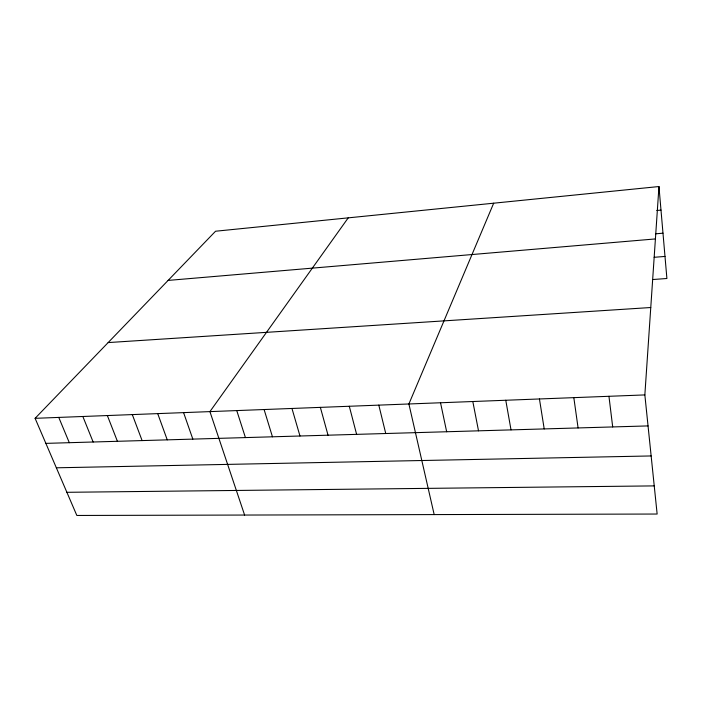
<?xml version="1.0" encoding="UTF-8"?>
<svg xmlns="http://www.w3.org/2000/svg" width="702" height="702" viewBox="0 0 702 702"><rect width="100%" height="100%" fill="white"/><g stroke="black" fill="none" stroke-linecap="round" stroke-linejoin="round"><path stroke-width="1.05" d="M644.848 394.919L658.959 186.539L215.549 231.23L35.1 418.322L76.834 515.461L657.142 514.039L644.848 394.919L35.1 418.322M493.681 203.194L408.897 403.975L434.178 514.584M348.227 217.857L209.924 411.609L244.603 515.049M656.756 210.503L660.994 210.109M655.642 233.819L662.986 233.187M168.111 280.414L655.414 238.926M654.132 257.301L664.996 256.432M652.921 279.519L666.9 278.501L658.959 186.539M108.152 342.576L650.763 307.52M45.867 443.374L648.043 425.912M56.362 467.804L651.14 455.949M66.883 492.304L654.238 485.898M58.766 417.409L69.305 442.699M82.845 416.488L93.147 442.006M107.362 415.549L117.418 441.304M132.309 414.592L142.111 440.584M157.713 413.618L167.251 439.856M183.582 412.618L192.839 439.119M236.758 410.582L245.428 437.592M264.101 409.529L272.455 436.802M291.962 408.467L299.982 436.012M320.358 407.371L328.036 435.196M349.298 406.265L356.616 434.362M378.808 405.133L385.749 433.52M440.531 402.764L446.665 431.756M472.815 401.526L478.518 430.835M505.773 400.263L511.021 429.887M539.443 398.964L544.208 428.922M573.824 397.648L578.088 427.948M608.95 396.297L612.697 426.939"/></g></svg>
